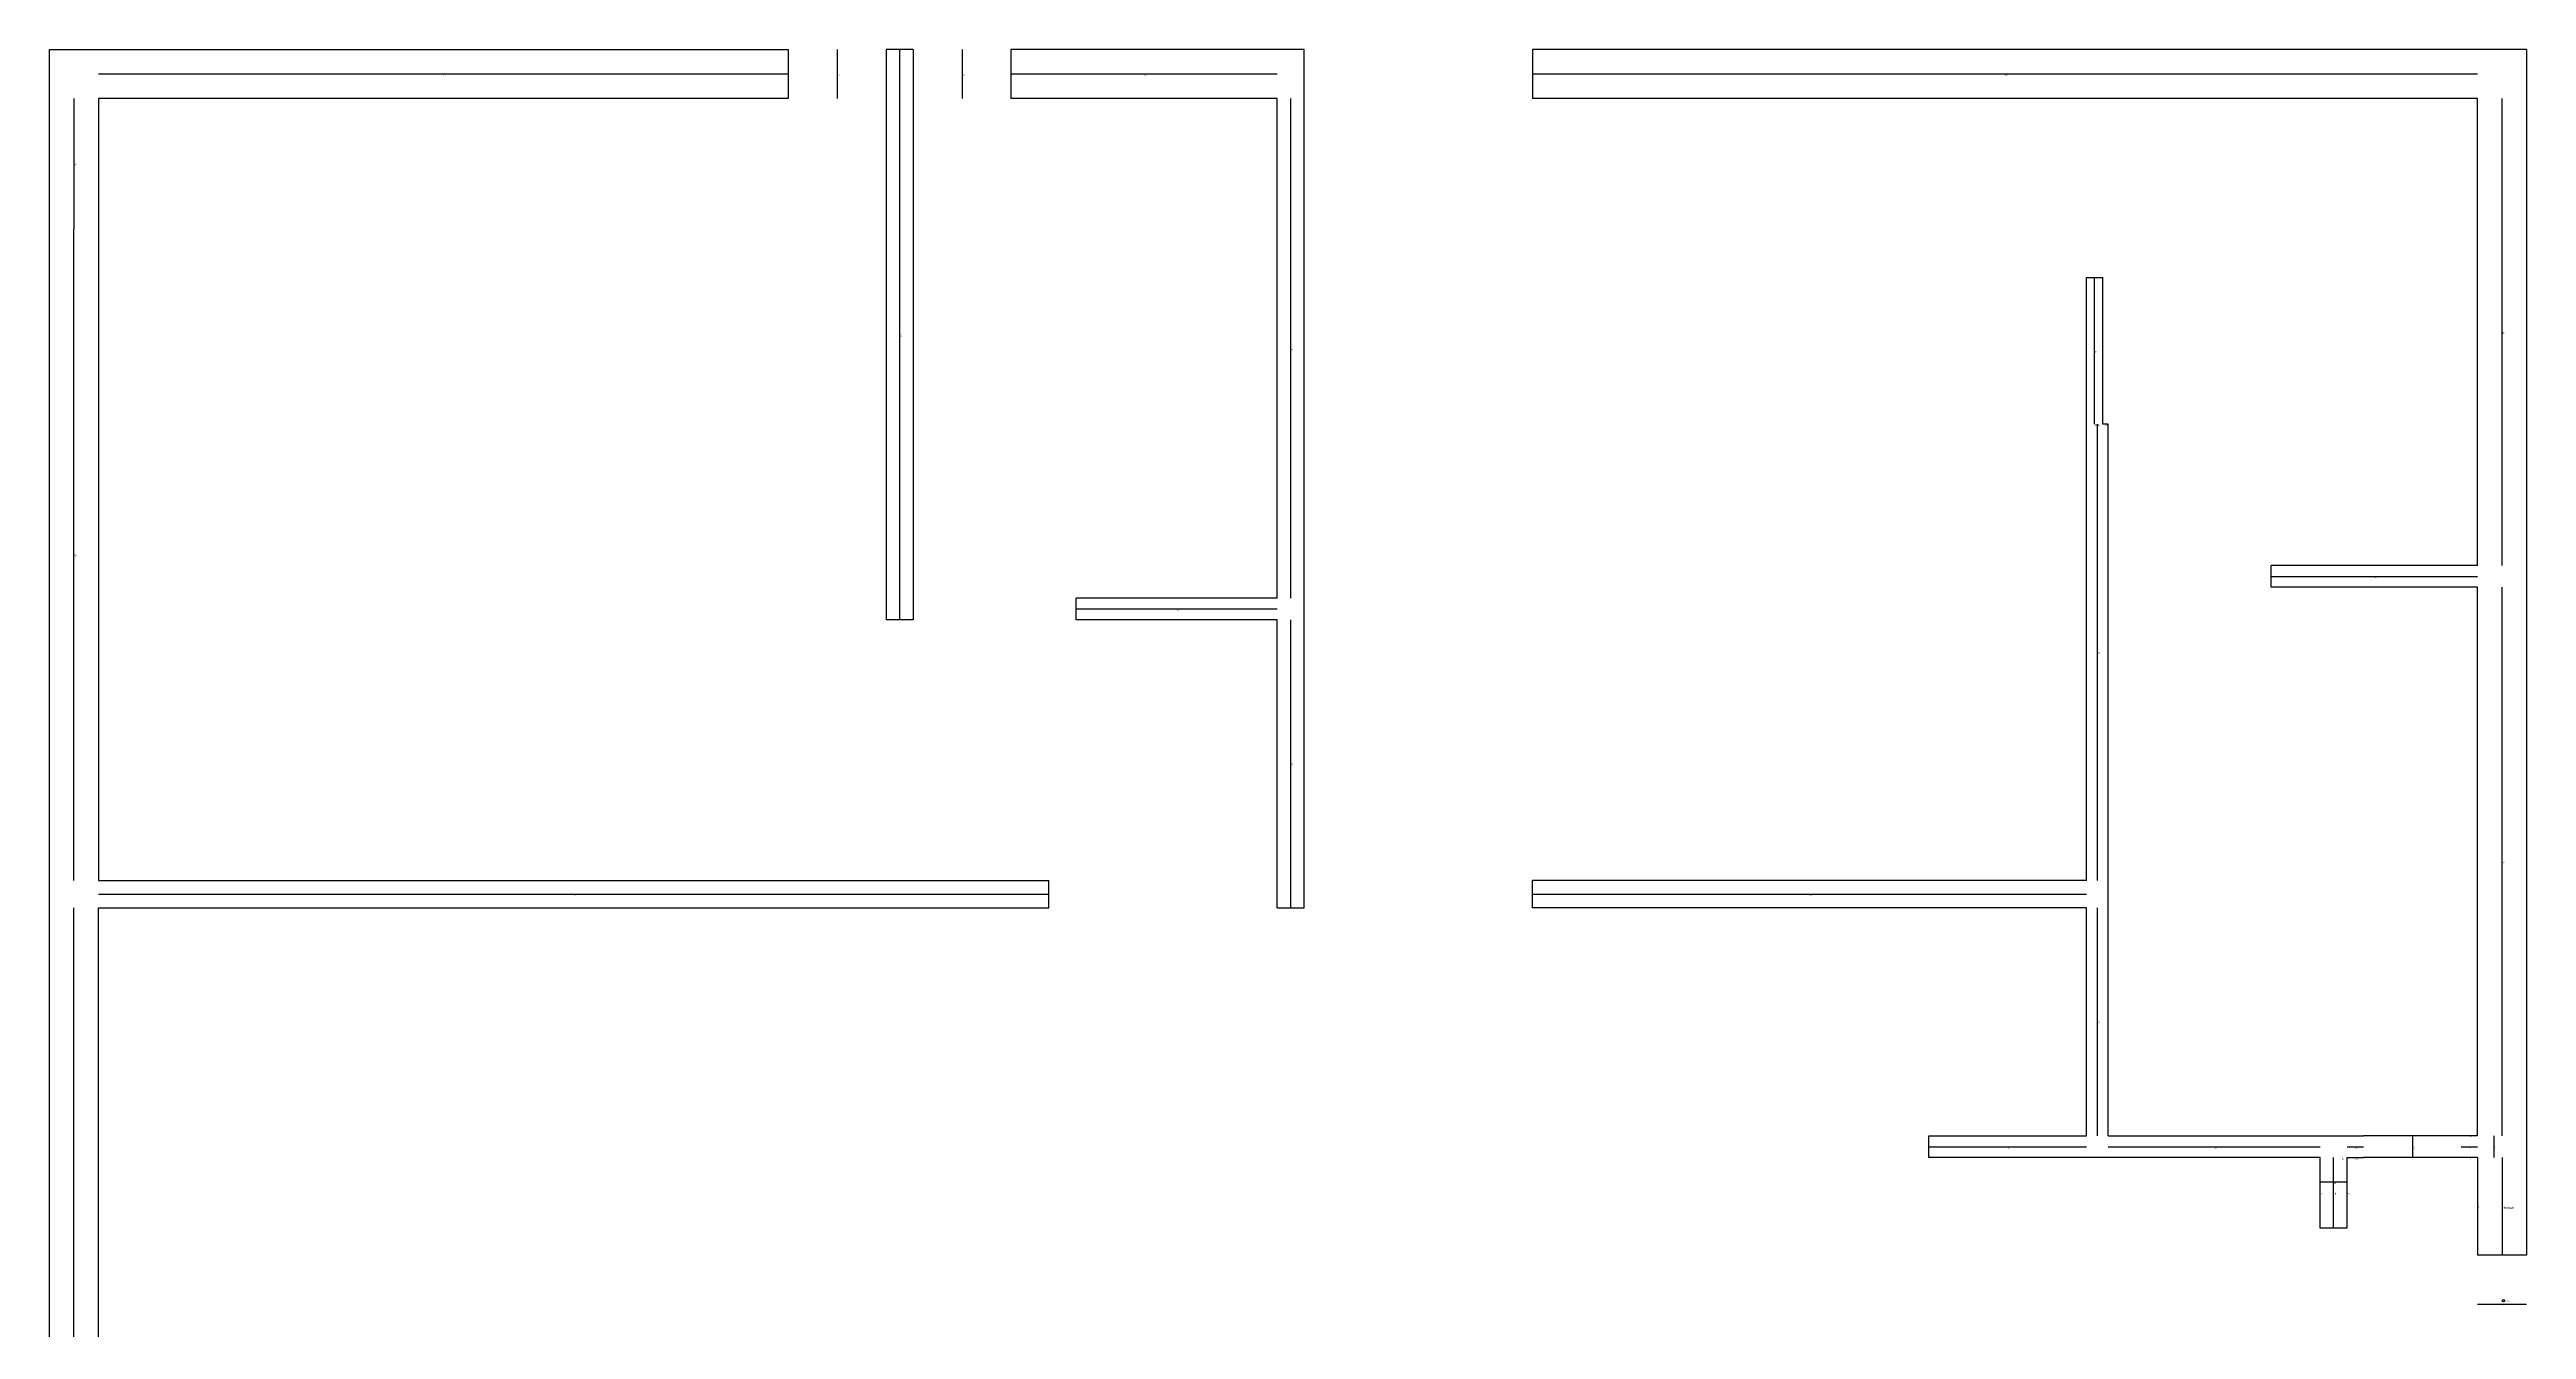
# Model space of a CAD drawing. Header units: metres. Extents: x 328 to 784, y 390 to 981.
# Drawn here: x 328 to 784, y 745.3 to 981 of the extents above; entities that cross this region are included whole.
import ezdxf

# ---------------------------------------------------------------- set-up
doc = ezdxf.new("R2010")
doc.units = ezdxf.units.M

msp = doc.modelspace()

# ---------------------------------------------------------------- linework, layer by layer
at = {"layer": 'centrelines'}
for p, q in [((473, 981), (473, 972)), ((484.5, 981), (484.5, 876)), ((496, 981), (496, 972)), ((337, 976.5), (464, 976.5)), ((505, 976.5), (554, 976.5)), ((601, 976.5), (775, 976.5)), ((332.5, 972), (332.5, 948)), ((556.5, 880), (556.5, 972)), ((779.5, 886), (779.5, 972)), ((332.5, 828), (332.5, 948)), ((704.5, 912), (704.5, 939)), ((704.5, 912), (704.5, 912)), ((705, 828), (705, 912)), ((705, 912), (705, 912)), ((706.5, 912), (706.5, 912)), ((737, 884), (775, 884)), ((779.5, 781), (779.5, 882)), ((517, 878), (554, 878)), ((556.5, 823), (556.5, 876)), ((337, 825.5), (512, 825.5)), ((601, 825.5), (703, 825.5)), ((332.5, 546), (332.5, 823)), ((705, 781), (705, 823)), ((763, 781), (763, 777)), ((773.5, 781), (773.5, 781)), ((778, 781), (778, 777)), ((674, 779), (703, 779)), ((707, 779), (746, 779)), ((748.5, 764), (748.5, 777)), ((750, 777), (750, 777)), ((751, 779), (754, 779)), ((752.5, 777), (752.5, 777)), ((772, 779), (775, 779)), ((773.5, 777), (773.5, 777)), ((779.5, 777), (779.5, 759)), ((746, 772.5), (751, 772.5)), ((746, 770.5), (746, 770.5)), ((751, 770.5), (751, 770.5)), ((775, 768), (775, 768)), ((775, 750), (784, 750))]:
    msp.add_line(p, q, dxfattribs=at)
at = {"layer": 'entity_location'}
msp.add_circle((779.76, 750.64), 0.2, dxfattribs=at)
at = {"layer": 'wall'}
for p, q in [((328, 537), (328, 981)), ((328, 981), (464, 981)), ((464, 981), (464, 972)), ((487, 981), (482, 981)), ((482, 981), (482, 876)), ((487, 981), (487, 876)), ((559, 981), (505, 981)), ((505, 981), (505, 972)), ((559, 823), (559, 981)), ((784, 981), (601, 981)), ((601, 981), (601, 972)), ((784, 981), (784, 759)), ((464, 972), (337, 972)), ((337, 972), (337, 948)), ((554, 972), (505, 972)), ((554, 880), (554, 972)), ((775, 972), (601, 972)), ((775, 886), (775, 972)), ((337, 948), (337, 828)), ((703, 912), (703, 939)), ((703, 939), (706, 939)), ((706, 912), (706, 939)), ((703, 828), (703, 912)), ((707, 912), (706, 912)), ((707, 781), (707, 912)), ((737, 882), (737, 886)), ((775, 886), (737, 886)), ((775, 882), (737, 882)), ((775, 781), (775, 882)), ((487, 876), (482, 876)), ((517, 876), (517, 880)), ((554, 880), (517, 880)), ((554, 876), (517, 876)), ((554, 823), (554, 876)), ((337, 828), (512, 828)), ((512, 823), (512, 828)), ((601, 823), (601, 828)), ((703, 828), (601, 828)), ((337, 546), (337, 823)), ((337, 823), (512, 823)), ((554, 823), (559, 823)), ((703, 823), (601, 823)), ((703, 781), (703, 823)), ((674, 777), (674, 781)), ((674, 781), (703, 781)), ((707, 781), (754, 781)), ((772, 781), (754, 781)), ((775, 781), (772, 781)), ((746, 777), (674, 777)), ((746, 764), (746, 777)), ((751, 764), (751, 777)), ((751, 777), (754, 777)), ((772, 777), (754, 777)), ((775, 777), (772, 777)), ((775, 777), (775, 759)), ((751, 764), (746, 764)), ((784, 759), (775, 759))]:
    msp.add_line(p, q, dxfattribs=at)

# ---------------------------------------------------------------- texts
at = {"layer": 'centrelines', "char_height": 0.3, "attachment_point": 1}
for s, insert in [('77', (400.5, 976.5)), ('75', (473, 976.5)), ('72', (496, 976.5)), ('61', (529.5, 976.5)), ('49', (688, 976.5)), ('80', (332.5, 960)), ('62', (484.5, 928.5)), ('51', (556.5, 926)), ('40', (779.5, 929)), ('47', (704.5, 925.5)), ('46', (704.5, 912)), ('45', (705, 912)), ('44', (706.5, 912)), ('79', (332.5, 888)), ('39', (756, 884)), ('52', (535.5, 878)), ('35', (705, 870)), ('50', (556.5, 849.5)), ('10', (779.5, 831.5)), ('55', (424.5, 825.5)), ('34', (652, 825.5)), ('32', (705, 802)), ('12', (773.5, 781)), ('33', (688.5, 779)), ('30', (726.5, 779)), ('28', (750, 777)), ('23', (752.5, 779)), ('22', (752.5, 777)), ('13', (763, 779)), ('9', (773.5, 779)), ('6', (773.5, 777)), ('5', (778, 779)), ('21', (748.5, 772.5)), ('26', (746, 770.5)), ('18', (748.5, 770.5)), ('20', (751, 770.5)), ('3', (775, 768)), ('1', (779.5, 768)), ('0', (779.5, 750))]:
    msp.add_mtext(s, dxfattribs=dict(at, insert=insert))
at = {"layer": 'chosen_line', "color": 3, "insert": (779.5, 768), "char_height": 0.5, "attachment_point": 1}
msp.add_mtext('chosen', dxfattribs=at)
at = {"layer": 'debug', "insert": (779.76, 750.64), "char_height": 0.2, "attachment_point": 1}
msp.add_mtext('779, 750', dxfattribs=at)

doc.saveas('drawing.dxf')
